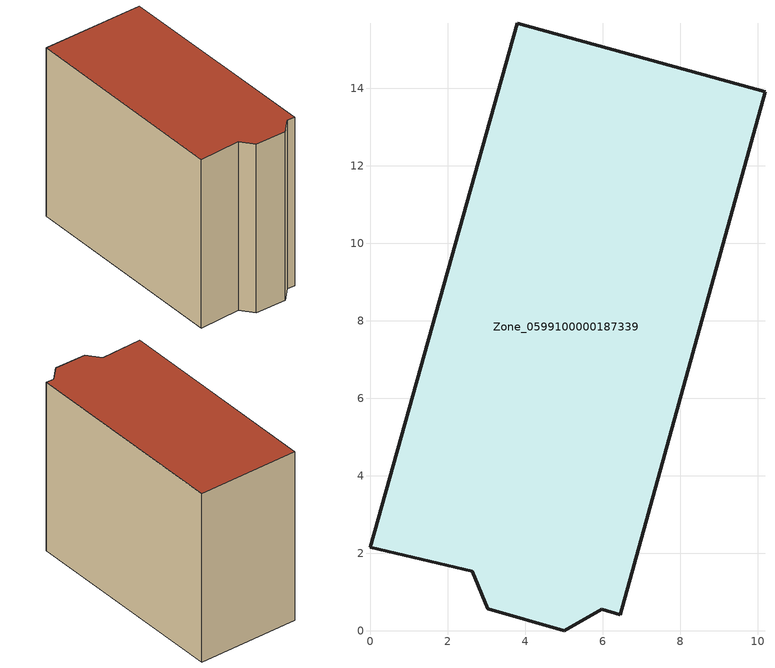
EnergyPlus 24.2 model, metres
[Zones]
Zone_0599100000187339
 floor ground (C_G): 3.78,15.68 10.18,13.91 6.45,0.41 5.97,0.55 5,0 3.02,0.57 2.62,1.53 0,2.16 z0
 wall outside (C_F): 10.18,13.91 3.78,15.68 0,2.16 2.62,1.53 3.02,0.57 5,0 5.97,0.55 6.45,0.41 10.18,13.91 z0:11.46
 roof outside (C_R): 6.45,0.41 10.18,13.91 3.78,15.68 0,2.16 2.62,1.53 3.02,0.57 5,0 5.97,0.55 z11.46
[BUILDING]
Pand.0599100000187339: North Axis=0; Terrain=City; Loads Convergence Tolerance Value=0.04; Temperature Convergence Tolerance Value=0.4; Solar Distribution=FullExterior; Maximum Number of Warmup Days=25; Minimum Number of Warmup Days=1
[Site:Location]
Rotterdam.The.Hague.AP_ZH_NLD Design_Conditions: Latitude=51.96; Longitude=4.45; Time Zone=1; Elevation=-4.5
[SITE:GROUNDTEMPERATURE:BUILDINGSURFACE]
18, 18, 18, 18, 18, 18, 18, 18, 18, 18, 18, 18
[MATERIAL] Thermal Absorptance=0.9; Solar Absorptance=0.7; Visible Absorptance=0.7
Name | Roughness | Thickness | Conductivity | Density | Specific Heat
G.TI.1946 | MediumSmooth | 0.15 | 1 | 540 | 1210
F.TI.1946 | Rough | 0.3 | 0.857143 | 1920 | 840
R.TI.1946 | MediumRough | 0.2 | 0.1 | 1500 | 1000
[CONSTRUCTION]
C_G: G.TI.1946
C_F: F.TI.1946
C_R: R.TI.1946
[ZONE]
Zone_0599100000187339: Type=1; Multiplier=1; Ceiling Height=Autocalculate; Volume=Autocalculate; Floor Area=autocalculate; Part of Total Floor Area=Yes
[ZONEINFILTRATION:DESIGNFLOWRATE]
Infil_Zone_0599100000187339: Zone or ZoneList or Space or SpaceList=Zone_0599100000187339; Schedule=AlwaysOn; Design Flow Rate Calculation Method=Flow/Area; Flow Rate per Floor Area=0.003; Constant Term Coefficient=1; Temperature Term Coefficient=0; Velocity Term Coefficient=0; Velocity Squared Term Coefficient=0
[HVACTEMPLATE:ZONE:IDEALLOADSAIRSYSTEM]
Zone_0599100000187339: Maximum Heating Supply Air Temperature=50; Minimum Cooling Supply Air Temperature=13; Maximum Heating Supply Air Humidity Ratio=0.0156; Minimum Cooling Supply Air Humidity Ratio=0.0077; Heating Limit=NoLimit; Cooling Limit=NoLimit; Dehumidification Control Type=ConstantSensibleHeatRatio; Cooling Sensible Heat Ratio=0.7; Dehumidification Setpoint=60; Humidification Control Type=None; Humidification Setpoint=30; Outdoor Air Method=None; Outdoor Air Flow Rate per Person=0.00944; Outdoor Air Flow Rate per Zone Floor Area=0; Outdoor Air Flow Rate per Zone=0; Demand Controlled Ventilation Type=None; Outdoor Air Economizer Type=NoEconomizer; Heat Recovery Type=None; Sensible Heat Recovery Effectiveness=0.7; Latent Heat Recovery Effectiveness=0.65
[ZONECONTROL:THERMOSTAT]
ThermostatControl_Zone_0599100000187339: Zone or ZoneList=Zone_0599100000187339; Control Type Schedule=DualSetpointControlType; Control 1=Thermostat_Zone_0599100000187339; Temperature Difference Between Cutout And Setpoint=0
[THERMOSTATSETPOINT:DUALSETPOINT]
Thermostat_Zone_0599100000187339: Heating Setpoint Temperature Schedule=HeatingSetpoint_Zone_0599100000187339; Cooling Setpoint Temperature Schedule=CoolingSetpoint_Zone_0599100000187339
[SCHEDULE:COMPACT]
HeatingSetpoint_Zone_0599100000187339: Through: 12/31, For: AllDays, Until: 24:00, 21
CoolingSetpoint_Zone_0599100000187339: Through: 12/31, For: AllDays, Until: 24:00, 24
DualSetpointControlType: Through: 12/31, For: AllDays, Until: 24:00, 4
AlwaysOn: Through: 12/31, For: AllDays, Until: 24:00, 1
